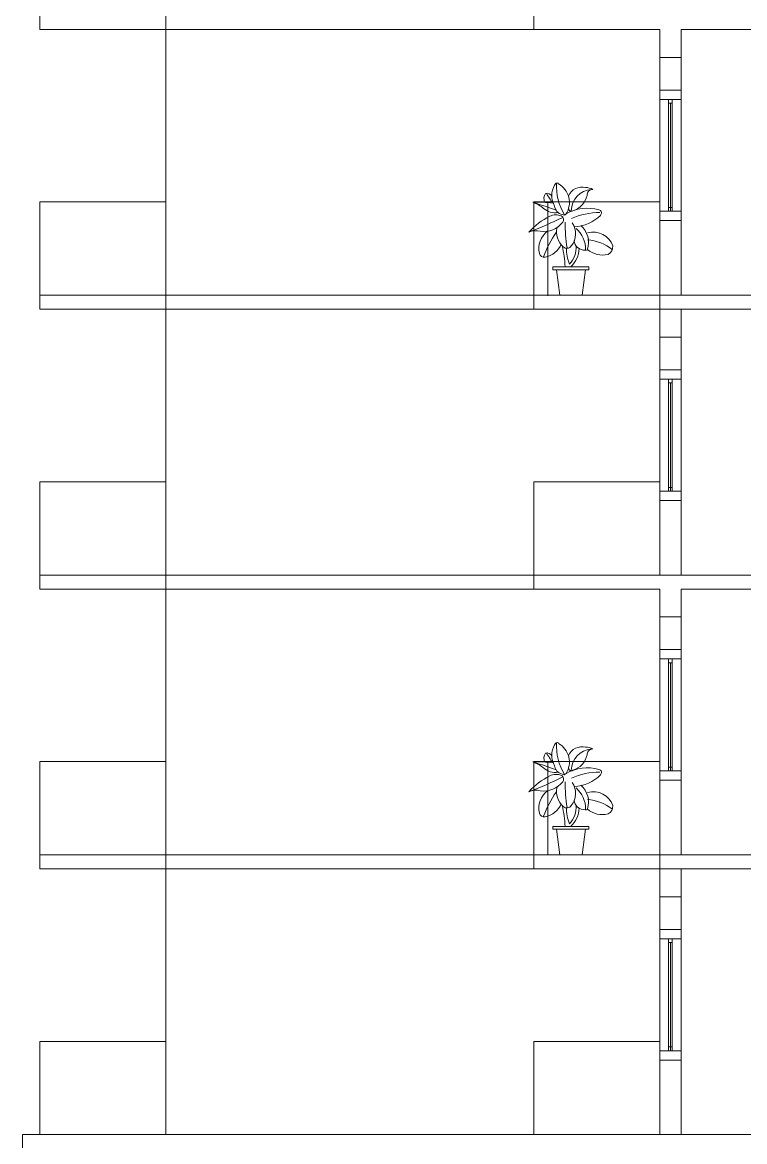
# Model space of a CAD drawing. Header units: inches. Extents: x 1090 to 1325, y 2 to 154.
# Drawn here: x 1109.4 to 1117.14, y 107.35 to 119.35 of the extents above; entities that cross this region are included whole.
import ezdxf

# ---------------------------------------------------------------- set-up
doc = ezdxf.new("R2010")
doc.units = ezdxf.units.IN
doc.header["$MEASUREMENT"] = 0
for name, color, linetype, lineweight in [('elev 1', 252, 'Continuous', 9), ('FUR', 250, 'Continuous', 9), ('walls', 250, 'Continuous', 18)]:
    doc.layers.add(name, color=color, linetype=linetype, lineweight=lineweight)
doc.layers.add('TREE', color=104, linetype='Continuous', lineweight=5, transparency=0.2)

# ---------------------------------------------------------------- blocks, each defined once
blk = doc.blocks.new('TS_TX4JCRY69AQAJP9D')
for points in [[(-6.53, 58.31, -0.41684), (-2.64, 42.51, -0.481912), (-4.59, 42.26, -0.342247), (-8.48, 46.64, -0.26696), (-8.48, 57.58, -0.497125), (-6.53, 58.56, -0.195283)], [(-9.94, 51.75, 0.381959), (-13.1, 53.21, 0.249129), (-13.59, 48.59, 0.62049)], [(-1.42, 51.99, -0.36006), (7.34, 56.37, -0.113892), (10.99, 55.39, 0.422729), (8.07, 52.23, -0.268696), (0.77, 44.21, -0.687609), (-1.18, 45.18, -0.377384)], [(-9.21, 48.1, 0.05535), (-19.67, 48.59, -0.08881), (-14.08, 45.42, 0.23543), (-6.78, 43.24, -1.125631)], [(-5.07, 41.53, 0.218407), (-10.91, 41.29, 0.09322), (-21.62, 33.02, -0.162179), (-15.78, 33.51, 0.274354), (-4.34, 38.13, 0.46016), (-5.07, 41.53, 4.904044)], [(-2.64, 42.51, -0.205137), (14.15, 44.69, -0.579639), (14.88, 41.78, -0.186386), (1.5, 35.7, 301.207595)], [(-7.26, 35.45, 0.266089), (-4.1, 25.24, 0.463079), (0.04, 25.73, 0.320357), (0.52, 37.89, -1.850789)], [(4.9, 36.43, -0.288425), (8.31, 24.02, -0.481191), (7.09, 23.54, -0.408348), (1.5, 28.64, -1.958987)], [(-12.13, 33.51, 0.289091), (-16.27, 21.84, 0.399896), (-13.35, 19.89, 0.255788), (-5.07, 26.7, 0.594079)], [(8.31, 32.54, -0.409266), (21.21, 25.73, -0.302318), (18.77, 21.35, -0.251187), (8.27, 23.91)], [(-4.6, 25.74, -0.042073), (-3.13, 14.78, 0.917888)], [(-2.4, 24.75, 0.10656), (-0.94, 16.24, 0.21569), (2.43, 25.89, -5.600516)], [(-0.21, 14.78, 0.198356), (3.97, 24.39, -2.314974)]]:
    blk.add_lwpolyline(points, format="xyb")
for points in [[(-7.75, 13.32), (-9.45, 13.32), (-9.45, 14.78), (7.34, 14.78)], [(7.34, 13.32), (9.04, 13.32), (9.04, 14.78), (-7.75, 14.78)], [(4.17, -0.05), (-5.8, -0.05), (-7.51, 13.32), (7.34, 13.32)], [(-4.34, -0.05), (5.63, -0.05), (7.34, 13.32), (-7.51, 13.32)]]:
    blk.add_lwpolyline(points)
for centre, radius, start, end in [((21.43, 57.01), 28.98, 176.9428, 211.1469), ((-2687067.84, -1613212.16), 3134149.15, 30.97983396, 30.97993766), ((11.25, 44.22), 11.21, 95.0843, 180.0844), ((-56.17, -76.79), 130.55, 68.231, 73.4336), ((-78.79, 186.44), 163.67, 290.6255, 296.9594), ((14.26, 9.69), 33.54, 89.3518, 115.0833), ((93.07, 38.41), 96.2, 180.1654, 188.1592), ((-7.75, 23.87), 15.09, 359.6677, 47.3562), ((38.19, 1.89), 55.36, 146.0833, 160.7574), ((6.97, 7.35), 21.58, 49.595, 86.4481)]:
    blk.add_arc(centre, radius, start, end)

msp = doc.modelspace()

# ---------------------------------------------------------------- linework, layer by layer
at = {"layer": 'elev 1'}
for p, q in [((1110.933, 107.426), (1110.933, 147.426)), ((1109.583, 119.426), (1109.583, 119.276)), ((1109.583, 119.276), (1114.878, 119.276)), ((1109.583, 116.426), (1109.583, 117.426)), ((1109.583, 117.426), (1110.933, 117.426)), ((1114.878, 116.426), (1114.878, 117.426)), ((1114.878, 117.426), (1116.228, 117.426)), ((1114.878, 116.426), (1109.583, 116.426)), ((1109.583, 116.426), (1109.583, 116.276)), ((1109.583, 116.276), (1114.878, 116.276)), ((1109.583, 113.426), (1109.583, 114.426)), ((1109.583, 114.426), (1110.933, 114.426)), ((1114.878, 113.426), (1114.878, 114.426)), ((1114.878, 114.426), (1116.228, 114.426)), ((1114.878, 113.426), (1109.583, 113.426)), ((1109.583, 113.426), (1109.583, 113.276)), ((1109.583, 113.276), (1114.878, 113.276)), ((1109.583, 110.426), (1109.583, 111.426)), ((1109.583, 111.426), (1110.933, 111.426)), ((1114.878, 110.426), (1114.878, 111.426)), ((1114.878, 111.426), (1116.228, 111.426)), ((1114.878, 110.426), (1109.583, 110.426)), ((1109.583, 110.426), (1109.583, 110.276)), ((1109.583, 110.276), (1114.878, 110.276)), ((1109.583, 107.426), (1109.583, 108.426)), ((1109.583, 108.426), (1110.933, 108.426)), ((1114.878, 107.426), (1114.878, 108.426)), ((1114.878, 108.426), (1116.228, 108.426)), ((1116.228, 107.426), (1109.396, 107.426))]:
    msp.add_line(p, q, dxfattribs=at)
at = {"layer": 'FUR'}
for p, q in [((1116.323, 118.526), (1116.323, 117.326)), ((1116.363, 118.526), (1116.323, 118.526)), ((1116.323, 118.526), (1116.323, 118.486)), ((1116.323, 118.486), (1116.363, 118.486)), ((1116.343, 118.486), (1116.343, 117.326)), ((1116.363, 118.526), (1116.363, 117.326)), ((1116.363, 118.486), (1116.363, 118.526)), ((1116.363, 117.366), (1116.323, 117.366)), ((1116.323, 117.366), (1116.323, 117.326)), ((1116.363, 117.326), (1116.363, 117.366)), ((1116.323, 117.326), (1116.363, 117.326)), ((1116.323, 115.526), (1116.323, 114.326)), ((1116.363, 115.526), (1116.323, 115.526)), ((1116.323, 115.526), (1116.323, 115.486)), ((1116.323, 115.486), (1116.363, 115.486)), ((1116.343, 115.486), (1116.343, 114.326)), ((1116.363, 115.526), (1116.363, 114.326)), ((1116.363, 115.486), (1116.363, 115.526)), ((1116.363, 114.366), (1116.323, 114.366)), ((1116.323, 114.366), (1116.323, 114.326)), ((1116.363, 114.326), (1116.363, 114.366)), ((1116.323, 114.326), (1116.363, 114.326)), ((1116.323, 112.526), (1116.323, 111.326)), ((1116.363, 112.526), (1116.323, 112.526)), ((1116.323, 112.526), (1116.323, 112.486)), ((1116.323, 112.486), (1116.363, 112.486)), ((1116.343, 112.486), (1116.343, 111.326)), ((1116.363, 112.526), (1116.363, 111.326)), ((1116.363, 112.486), (1116.363, 112.526)), ((1116.363, 111.366), (1116.323, 111.366)), ((1116.323, 111.366), (1116.323, 111.326)), ((1116.363, 111.326), (1116.363, 111.366)), ((1116.323, 111.326), (1116.363, 111.326)), ((1116.323, 109.526), (1116.323, 108.326)), ((1116.363, 109.526), (1116.323, 109.526)), ((1116.323, 109.526), (1116.323, 109.486)), ((1116.323, 109.486), (1116.363, 109.486)), ((1116.343, 109.486), (1116.343, 108.326)), ((1116.363, 109.526), (1116.363, 108.326)), ((1116.363, 109.486), (1116.363, 109.526)), ((1116.363, 108.366), (1116.323, 108.366)), ((1116.323, 108.366), (1116.323, 108.326)), ((1116.363, 108.326), (1116.363, 108.366)), ((1116.323, 108.326), (1116.363, 108.326))]:
    msp.add_line(p, q, dxfattribs=at)
at = {"layer": 'walls'}
for p, q in [((1114.878, 119.426), (1114.878, 119.276)), ((1114.878, 119.276), (1116.228, 119.276)), ((1116.228, 119.276), (1116.228, 116.426)), ((1116.458, 119.276), (1116.458, 116.426)), ((1120.988, 119.276), (1116.458, 119.276)), ((1116.228, 118.976), (1116.458, 118.976)), ((1116.458, 118.626), (1116.228, 118.626)), ((1116.458, 118.526), (1116.228, 118.526)), ((1114.878, 116.276), (1114.878, 117.426)), ((1115.028, 117.426), (1114.878, 117.426)), ((1115.028, 117.426), (1115.028, 116.421)), ((1116.228, 117.326), (1116.458, 117.326)), ((1116.228, 117.226), (1116.458, 117.226)), ((1125.765, 116.426), (1114.878, 116.426)), ((1116.228, 116.426), (1116.228, 113.426)), ((1116.458, 116.276), (1114.878, 116.276)), ((1116.458, 116.276), (1116.458, 113.426)), ((1120.988, 116.276), (1116.458, 116.276)), ((1116.228, 115.976), (1116.458, 115.976)), ((1116.458, 115.626), (1116.228, 115.626)), ((1116.458, 115.526), (1116.228, 115.526)), ((1116.228, 114.326), (1116.458, 114.326)), ((1116.228, 114.226), (1116.458, 114.226)), ((1116.228, 113.426), (1114.878, 113.426)), ((1114.878, 113.426), (1114.878, 113.276)), ((1125.765, 113.426), (1116.228, 113.426)), ((1127.117, 113.426), (1116.228, 113.426)), ((1114.878, 113.276), (1116.228, 113.276)), ((1116.228, 113.276), (1116.228, 110.426)), ((1116.458, 113.276), (1116.458, 110.426)), ((1120.988, 113.276), (1116.458, 113.276)), ((1116.228, 112.976), (1116.458, 112.976)), ((1116.458, 112.626), (1116.228, 112.626)), ((1116.458, 112.526), (1116.228, 112.526)), ((1114.878, 110.276), (1114.878, 111.426)), ((1115.028, 111.426), (1114.878, 111.426)), ((1115.028, 111.426), (1115.028, 110.421)), ((1116.228, 111.326), (1116.458, 111.326)), ((1116.228, 111.226), (1116.458, 111.226)), ((1125.765, 110.426), (1114.878, 110.426)), ((1116.228, 110.426), (1116.228, 107.426)), ((1116.458, 110.276), (1114.878, 110.276)), ((1116.458, 110.276), (1116.458, 107.426)), ((1120.988, 110.276), (1116.458, 110.276)), ((1116.228, 109.976), (1116.458, 109.976)), ((1116.458, 109.626), (1116.228, 109.626)), ((1116.458, 109.526), (1116.228, 109.526)), ((1116.228, 108.326), (1116.458, 108.326)), ((1116.228, 108.226), (1116.458, 108.226)), ((1109.396, 107.426), (1109.396, 106.966)), ((1127.117, 107.426), (1109.583, 107.426))]:
    msp.add_line(p, q, dxfattribs=at)

# ---------------------------------------------------------------- block references
at = {"layer": 'TREE', "xscale": 0.0210149276035744, "yscale": 0.0204757192096372, "zscale": 0.0015}
for p in [(1115.28, 116.427), (1115.28, 110.427)]:
    msp.add_blockref('TS_TX4JCRY69AQAJP9D', p, dxfattribs=at)

doc.saveas('drawing.dxf')
